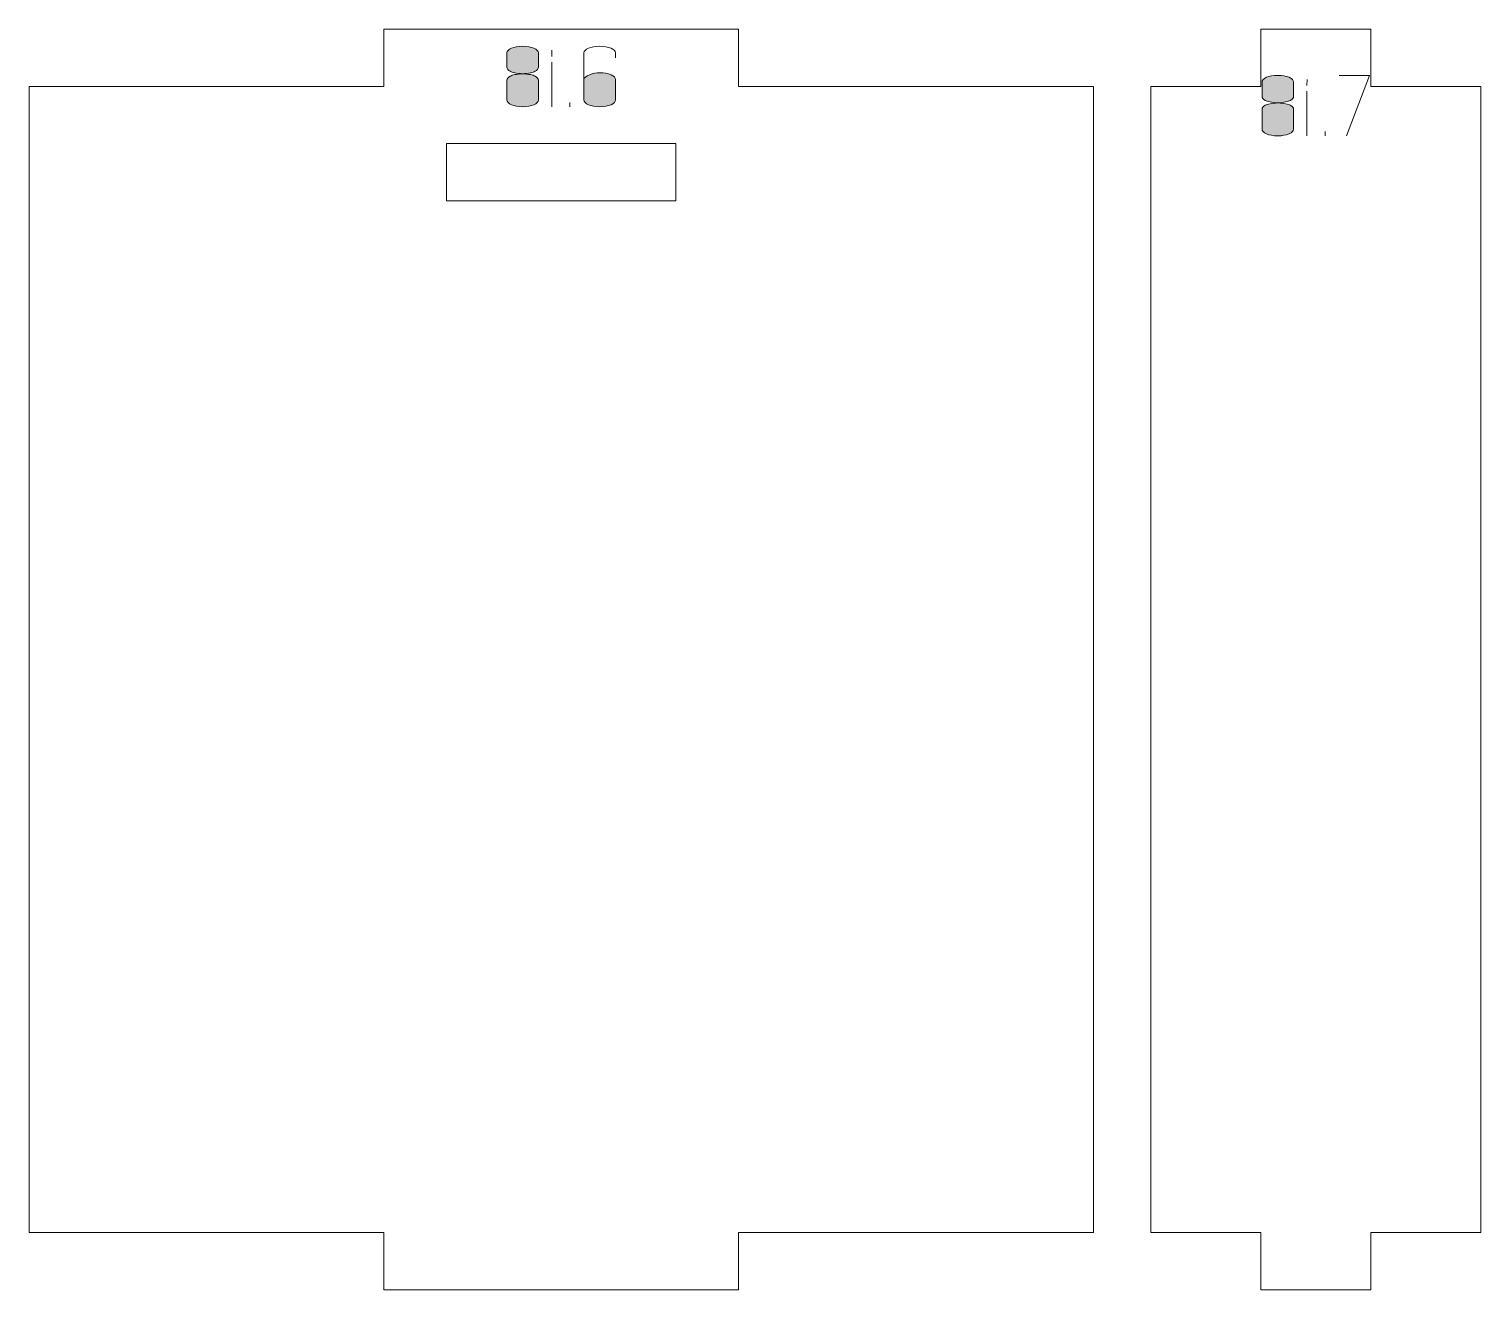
# Model space of a CAD drawing. Header units: centimetres. Extents: x -191 to 212, y -234 to 239.
# Drawn here: x 50.34 to 57.94, y -130.19 to -123.59 of the extents above; entities that cross this region are included whole.
import ezdxf

# ---------------------------------------------------------------- set-up
doc = ezdxf.new("R2010")
doc.units = ezdxf.units.CM
doc.header["$MEASUREMENT"] = 0
doc.layers.add('Capa 1', color=7, linetype='Continuous')

msp = doc.modelspace()

# ---------------------------------------------------------------- hatches: boundary and pattern name
at = {"layer": 'Capa 1', "true_color": 0x3e4095}
h = msp.add_hatch(color=175, dxfattribs=at)
edge = h.paths.add_edge_path()
edge.add_spline(control_points=[(52.8446, -123.78492), (52.8446, -123.79287), (52.85026, -123.80005), (52.86157, -123.80647), (52.87288, -123.81289), (52.89474, -123.81717), (52.92715, -123.81931), (52.95956, -123.81717), (52.98142, -123.81289), (52.99273, -123.80647), (53.00404, -123.80005), (53.0097, -123.79287), (53.0097, -123.78492), (53.0097, -123.78492), (53.0097, -123.71062), (53.0097, -123.71062), (53.0097, -123.70084), (53.00183, -123.69251), (52.98608, -123.68563), (52.97034, -123.67875), (52.95069, -123.67531), (52.92715, -123.67531), (52.90361, -123.67531), (52.88396, -123.67875), (52.86822, -123.68563), (52.85247, -123.69251), (52.8446, -123.70084), (52.8446, -123.71062), (52.8446, -123.71062), (52.8446, -123.78492), (52.8446, -123.78492)], knot_values=[0, 0, 0, 0, 0.1, 0.1, 0.1, 0.2, 0.2, 0.2, 0.3, 0.3, 0.3, 0.4, 0.4, 0.4, 0.5, 0.5, 0.5, 0.6, 0.6, 0.6, 0.7, 0.7, 0.7, 0.8, 0.8, 0.8, 0.9, 0.9, 0.9, 1, 1, 1, 1], degree=3, periodic=1)
h = msp.add_hatch(color=175, dxfattribs=at)
edge = h.paths.add_edge_path()
edge.add_spline(control_points=[(52.92715, -123.99175), (52.90361, -123.99175), (52.88396, -123.98831), (52.86822, -123.98143), (52.85247, -123.97455), (52.8446, -123.96622), (52.8446, -123.95644), (52.8446, -123.95644), (52.8446, -123.85325), (52.8446, -123.85325), (52.8446, -123.84499), (52.85026, -123.83781), (52.86157, -123.8317), (52.87288, -123.82558), (52.89474, -123.82145), (52.92715, -123.81931), (52.89474, -123.81717), (52.87288, -123.81289), (52.86157, -123.80647), (52.85026, -123.80005), (52.8446, -123.79287), (52.8446, -123.78492), (52.8446, -123.78492), (52.8446, -123.71062), (52.8446, -123.71062), (52.8446, -123.70084), (52.85247, -123.69251), (52.86822, -123.68563), (52.88396, -123.67875), (52.90361, -123.67531), (52.92715, -123.67531), (52.95069, -123.67531), (52.97034, -123.67875), (52.98608, -123.68563), (53.00183, -123.69251), (53.0097, -123.70084), (53.0097, -123.71062), (53.0097, -123.71062), (53.0097, -123.78492), (53.0097, -123.78492), (53.0097, -123.79287), (53.00404, -123.80005), (52.99273, -123.80647), (52.98142, -123.81289), (52.95956, -123.81717), (52.92715, -123.81931), (52.95956, -123.82145), (52.98142, -123.82558), (52.99273, -123.8317), (53.00404, -123.83781), (53.0097, -123.84499), (53.0097, -123.85325), (53.0097, -123.85325), (53.0097, -123.95644), (53.0097, -123.95644), (53.0097, -123.96622), (53.00183, -123.97455), (52.98608, -123.98143), (52.97034, -123.98831), (52.95069, -123.99175), (52.92715, -123.99175)], knot_values=[0, 0, 0, 0, 0.05, 0.05, 0.05, 0.1, 0.1, 0.1, 0.15, 0.15, 0.15, 0.2, 0.2, 0.2, 0.25, 0.25, 0.25, 0.3, 0.3, 0.3, 0.35, 0.35, 0.35, 0.4, 0.4, 0.4, 0.45, 0.45, 0.45, 0.5, 0.5, 0.5, 0.55, 0.55, 0.55, 0.6, 0.6, 0.6, 0.65, 0.65, 0.65, 0.7, 0.7, 0.7, 0.75, 0.75, 0.75, 0.8, 0.8, 0.8, 0.85, 0.85, 0.85, 0.9, 0.9, 0.9, 0.95, 0.95, 0.95, 1, 1, 1, 1], degree=3, periodic=1)
h = msp.add_hatch(color=175, dxfattribs=at)
edge = h.paths.add_edge_path()
edge.add_spline(control_points=[(53.33073, -123.99175), (53.30719, -123.99175), (53.28754, -123.98831), (53.2718, -123.98143), (53.25605, -123.97455), (53.24818, -123.96622), (53.24818, -123.95644), (53.24818, -123.95644), (53.24818, -123.84958), (53.24818, -123.84958), (53.24818, -123.84958), (53.24818, -123.71062), (53.24818, -123.71062), (53.24818, -123.70084), (53.25605, -123.69251), (53.2718, -123.68563), (53.28754, -123.67875), (53.30719, -123.67531), (53.33073, -123.67531), (53.35427, -123.67531), (53.37392, -123.67875), (53.38966, -123.68563), (53.40541, -123.69251), (53.41328, -123.70084), (53.41328, -123.71062), (53.41328, -123.71062), (53.41328, -123.7363), (53.41328, -123.7363), (53.41328, -123.7363), (53.41328, -123.71062), (53.41328, -123.71062), (53.41328, -123.70084), (53.40541, -123.69251), (53.38966, -123.68563), (53.37392, -123.67875), (53.35427, -123.67531), (53.33073, -123.67531), (53.30719, -123.67531), (53.28754, -123.67875), (53.2718, -123.68563), (53.25605, -123.69251), (53.24818, -123.70084), (53.24818, -123.71062), (53.24818, -123.71062), (53.24818, -123.84958), (53.24818, -123.84958), (53.24818, -123.84041), (53.25773, -123.83223), (53.27684, -123.82505), (53.29595, -123.81786), (53.31391, -123.81427), (53.33073, -123.81427), (53.35427, -123.81427), (53.37392, -123.81771), (53.38966, -123.82459), (53.40541, -123.83147), (53.41328, -123.8398), (53.41328, -123.84958), (53.41328, -123.84958), (53.41328, -123.95644), (53.41328, -123.95644), (53.41328, -123.96622), (53.40541, -123.97455), (53.38966, -123.98143), (53.37392, -123.98831), (53.35427, -123.99175), (53.33073, -123.99175)], knot_values=[0, 0, 0, 0, 0.0454545, 0.0454545, 0.0454545, 0.0909091, 0.0909091, 0.0909091, 0.1363636, 0.1363636, 0.1363636, 0.1818182, 0.1818182, 0.1818182, 0.2272727, 0.2272727, 0.2272727, 0.2727273, 0.2727273, 0.2727273, 0.3181818, 0.3181818, 0.3181818, 0.3636364, 0.3636364, 0.3636364, 0.4090909, 0.4090909, 0.4090909, 0.4545455, 0.4545455, 0.4545455, 0.5, 0.5, 0.5, 0.5454545, 0.5454545, 0.5454545, 0.5909091, 0.5909091, 0.5909091, 0.6363636, 0.6363636, 0.6363636, 0.6818182, 0.6818182, 0.6818182, 0.7272727, 0.7272727, 0.7272727, 0.7727273, 0.7727273, 0.7727273, 0.8181818, 0.8181818, 0.8181818, 0.8636364, 0.8636364, 0.8636364, 0.9090909, 0.9090909, 0.9090909, 0.9545455, 0.9545455, 0.9545455, 1, 1, 1, 1], degree=3, periodic=1)
h = msp.add_hatch(color=175, dxfattribs=at)
edge = h.paths.add_edge_path()
edge.add_spline(control_points=[(53.07986, -123.72897), (53.07986, -123.72897), (53.08032, -123.69641), (53.08032, -123.69641), (53.08032, -123.69641), (53.07986, -123.72897), (53.07986, -123.72897)], knot_values=[0, 0, 0, 0, 0.5, 0.5, 0.5, 1, 1, 1, 1], degree=3, periodic=1)
h = msp.add_hatch(color=175, dxfattribs=at)
edge = h.paths.add_edge_path()
edge.add_spline(control_points=[(52.8446, -123.95644), (52.8446, -123.96622), (52.85247, -123.97455), (52.86822, -123.98143), (52.88396, -123.98831), (52.90361, -123.99175), (52.92715, -123.99175), (52.95069, -123.99175), (52.97034, -123.98831), (52.98608, -123.98143), (53.00183, -123.97455), (53.0097, -123.96622), (53.0097, -123.95644), (53.0097, -123.95644), (53.0097, -123.85325), (53.0097, -123.85325), (53.0097, -123.84499), (53.00404, -123.83781), (52.99273, -123.8317), (52.98142, -123.82558), (52.95956, -123.82145), (52.92715, -123.81931), (52.89474, -123.82145), (52.87288, -123.82558), (52.86157, -123.8317), (52.85026, -123.83781), (52.8446, -123.84499), (52.8446, -123.85325), (52.8446, -123.85325), (52.8446, -123.95644), (52.8446, -123.95644)], knot_values=[0, 0, 0, 0, 0.1, 0.1, 0.1, 0.2, 0.2, 0.2, 0.3, 0.3, 0.3, 0.4, 0.4, 0.4, 0.5, 0.5, 0.5, 0.6, 0.6, 0.6, 0.7, 0.7, 0.7, 0.8, 0.8, 0.8, 0.9, 0.9, 0.9, 1, 1, 1, 1], degree=3, periodic=1)
h = msp.add_hatch(color=175, dxfattribs=at)
edge = h.paths.add_edge_path()
edge.add_spline(control_points=[(53.07986, -123.99175), (53.07986, -123.99175), (53.07986, -123.75786), (53.07986, -123.75786), (53.07986, -123.75786), (53.07986, -123.99175), (53.07986, -123.99175)], knot_values=[0, 0, 0, 0, 0.5, 0.5, 0.5, 1, 1, 1, 1], degree=3, periodic=1)
h = msp.add_hatch(color=175, dxfattribs=at)
edge = h.paths.add_edge_path()
edge.add_spline(control_points=[(53.24818, -123.95644), (53.24818, -123.96622), (53.25605, -123.97455), (53.2718, -123.98143), (53.28754, -123.98831), (53.30719, -123.99175), (53.33073, -123.99175), (53.35427, -123.99175), (53.37392, -123.98831), (53.38966, -123.98143), (53.40541, -123.97455), (53.41328, -123.96622), (53.41328, -123.95644), (53.41328, -123.95644), (53.41328, -123.84958), (53.41328, -123.84958), (53.41328, -123.8398), (53.40541, -123.83147), (53.38966, -123.82459), (53.37392, -123.81771), (53.35427, -123.81427), (53.33073, -123.81427), (53.31391, -123.81427), (53.29595, -123.81786), (53.27684, -123.82505), (53.25773, -123.83223), (53.24818, -123.84041), (53.24818, -123.84958), (53.24818, -123.84958), (53.24818, -123.95644), (53.24818, -123.95644)], knot_values=[0, 0, 0, 0, 0.1, 0.1, 0.1, 0.2, 0.2, 0.2, 0.3, 0.3, 0.3, 0.4, 0.4, 0.4, 0.5, 0.5, 0.5, 0.6, 0.6, 0.6, 0.7, 0.7, 0.7, 0.8, 0.8, 0.8, 0.9, 0.9, 0.9, 1, 1, 1, 1], degree=3, periodic=1)
h = msp.add_hatch(color=175, dxfattribs=at)
edge = h.paths.add_edge_path()
edge.add_spline(control_points=[(56.79827, -123.93732), (56.79827, -123.94527), (56.80393, -123.95245), (56.81524, -123.95887), (56.82655, -123.96529), (56.84841, -123.96957), (56.88082, -123.97171), (56.91323, -123.96957), (56.93509, -123.96529), (56.9464, -123.95887), (56.95771, -123.95245), (56.96337, -123.94527), (56.96337, -123.93732), (56.96337, -123.93732), (56.96337, -123.86302), (56.96337, -123.86302), (56.96337, -123.85324), (56.9555, -123.84491), (56.93975, -123.83803), (56.92401, -123.83115), (56.90436, -123.82771), (56.88082, -123.82771), (56.85728, -123.82771), (56.83763, -123.83115), (56.82189, -123.83803), (56.80614, -123.84491), (56.79827, -123.85324), (56.79827, -123.86302), (56.79827, -123.86302), (56.79827, -123.93732), (56.79827, -123.93732)], knot_values=[0, 0, 0, 0, 0.1, 0.1, 0.1, 0.2, 0.2, 0.2, 0.3, 0.3, 0.3, 0.4, 0.4, 0.4, 0.5, 0.5, 0.5, 0.6, 0.6, 0.6, 0.7, 0.7, 0.7, 0.8, 0.8, 0.8, 0.9, 0.9, 0.9, 1, 1, 1, 1], degree=3, periodic=1)
h = msp.add_hatch(color=175, dxfattribs=at)
edge = h.paths.add_edge_path()
edge.add_spline(control_points=[(56.88082, -124.14415), (56.85728, -124.14415), (56.83763, -124.14071), (56.82189, -124.13383), (56.80614, -124.12695), (56.79827, -124.11862), (56.79827, -124.10884), (56.79827, -124.10884), (56.79827, -124.00565), (56.79827, -124.00565), (56.79827, -123.99739), (56.80393, -123.99021), (56.81524, -123.9841), (56.82655, -123.97798), (56.84841, -123.97385), (56.88082, -123.97171), (56.84841, -123.96957), (56.82655, -123.96529), (56.81524, -123.95887), (56.80393, -123.95245), (56.79827, -123.94527), (56.79827, -123.93732), (56.79827, -123.93732), (56.79827, -123.86302), (56.79827, -123.86302), (56.79827, -123.85324), (56.80614, -123.84491), (56.82189, -123.83803), (56.83763, -123.83115), (56.85728, -123.82771), (56.88082, -123.82771), (56.90436, -123.82771), (56.92401, -123.83115), (56.93975, -123.83803), (56.9555, -123.84491), (56.96337, -123.85324), (56.96337, -123.86302), (56.96337, -123.86302), (56.96337, -123.93732), (56.96337, -123.93732), (56.96337, -123.94527), (56.95771, -123.95245), (56.9464, -123.95887), (56.93509, -123.96529), (56.91323, -123.96957), (56.88082, -123.97171), (56.91323, -123.97385), (56.93509, -123.97798), (56.9464, -123.9841), (56.95771, -123.99021), (56.96337, -123.99739), (56.96337, -124.00565), (56.96337, -124.00565), (56.96337, -124.10884), (56.96337, -124.10884), (56.96337, -124.11862), (56.9555, -124.12695), (56.93975, -124.13383), (56.92401, -124.14071), (56.90436, -124.14415), (56.88082, -124.14415)], knot_values=[0, 0, 0, 0, 0.05, 0.05, 0.05, 0.1, 0.1, 0.1, 0.15, 0.15, 0.15, 0.2, 0.2, 0.2, 0.25, 0.25, 0.25, 0.3, 0.3, 0.3, 0.35, 0.35, 0.35, 0.4, 0.4, 0.4, 0.45, 0.45, 0.45, 0.5, 0.5, 0.5, 0.55, 0.55, 0.55, 0.6, 0.6, 0.6, 0.65, 0.65, 0.65, 0.7, 0.7, 0.7, 0.75, 0.75, 0.75, 0.8, 0.8, 0.8, 0.85, 0.85, 0.85, 0.9, 0.9, 0.9, 0.95, 0.95, 0.95, 1, 1, 1, 1], degree=3, periodic=1)
h = msp.add_hatch(color=175, dxfattribs=at)
edge = h.paths.add_edge_path()
edge.add_spline(control_points=[(57.24037, -124.14415), (57.24037, -124.14415), (57.36145, -123.82771), (57.36145, -123.82771), (57.36145, -123.82771), (57.20185, -123.82771), (57.20185, -123.82771), (57.20185, -123.82771), (57.36145, -123.82771), (57.36145, -123.82771), (57.36145, -123.82771), (57.24037, -124.14415), (57.24037, -124.14415)], knot_values=[0, 0, 0, 0, 0.25, 0.25, 0.25, 0.5, 0.5, 0.5, 0.75, 0.75, 0.75, 1, 1, 1, 1], degree=3, periodic=1)
h = msp.add_hatch(color=175, dxfattribs=at)
edge = h.paths.add_edge_path()
edge.add_spline(control_points=[(57.03353, -123.88137), (57.03353, -123.88137), (57.03399, -123.84881), (57.03399, -123.84881), (57.03399, -123.84881), (57.03353, -123.88137), (57.03353, -123.88137)], knot_values=[0, 0, 0, 0, 0.5, 0.5, 0.5, 1, 1, 1, 1], degree=3, periodic=1)
h = msp.add_hatch(color=175, dxfattribs=at)
edge = h.paths.add_edge_path()
edge.add_spline(control_points=[(53.1748, -123.99175), (53.1748, -123.99175), (53.1748, -123.96928), (53.1748, -123.96928), (53.1748, -123.96928), (53.1748, -123.99175), (53.1748, -123.99175)], knot_values=[0, 0, 0, 0, 0.5, 0.5, 0.5, 1, 1, 1, 1], degree=3, periodic=1)
h = msp.add_hatch(color=175, dxfattribs=at)
edge = h.paths.add_edge_path()
edge.add_spline(control_points=[(56.79827, -124.10884), (56.79827, -124.11862), (56.80614, -124.12695), (56.82189, -124.13383), (56.83763, -124.14071), (56.85728, -124.14415), (56.88082, -124.14415), (56.90436, -124.14415), (56.92401, -124.14071), (56.93975, -124.13383), (56.9555, -124.12695), (56.96337, -124.11862), (56.96337, -124.10884), (56.96337, -124.10884), (56.96337, -124.00565), (56.96337, -124.00565), (56.96337, -123.99739), (56.95771, -123.99021), (56.9464, -123.9841), (56.93509, -123.97798), (56.91323, -123.97385), (56.88082, -123.97171), (56.84841, -123.97385), (56.82655, -123.97798), (56.81524, -123.9841), (56.80393, -123.99021), (56.79827, -123.99739), (56.79827, -124.00565), (56.79827, -124.00565), (56.79827, -124.10884), (56.79827, -124.10884)], knot_values=[0, 0, 0, 0, 0.1, 0.1, 0.1, 0.2, 0.2, 0.2, 0.3, 0.3, 0.3, 0.4, 0.4, 0.4, 0.5, 0.5, 0.5, 0.6, 0.6, 0.6, 0.7, 0.7, 0.7, 0.8, 0.8, 0.8, 0.9, 0.9, 0.9, 1, 1, 1, 1], degree=3, periodic=1)
h = msp.add_hatch(color=175, dxfattribs=at)
edge = h.paths.add_edge_path()
edge.add_spline(control_points=[(57.03353, -124.14415), (57.03353, -124.14415), (57.03353, -123.91026), (57.03353, -123.91026), (57.03353, -123.91026), (57.03353, -124.14415), (57.03353, -124.14415)], knot_values=[0, 0, 0, 0, 0.5, 0.5, 0.5, 1, 1, 1, 1], degree=3, periodic=1)
h = msp.add_hatch(color=175, dxfattribs=at)
edge = h.paths.add_edge_path()
edge.add_spline(control_points=[(57.12847, -124.14415), (57.12847, -124.14415), (57.12847, -124.12168), (57.12847, -124.12168), (57.12847, -124.12168), (57.12847, -124.14415), (57.12847, -124.14415)], knot_values=[0, 0, 0, 0, 0.5, 0.5, 0.5, 1, 1, 1, 1], degree=3, periodic=1)

# ---------------------------------------------------------------- linework, layer by layer
at = {"layer": 'Capa 1', "color": 240, "lineweight": 9}
for points, knots in [([(50.34267, -123.88535), (50.34267, -123.88535), (50.34267, -129.88535), (50.34267, -129.88535), (50.34267, -129.88535), (52.20019, -129.88535), (52.20019, -129.88535), (52.20019, -129.88535), (52.20019, -130.18535), (52.20019, -130.18535), (52.20019, -130.18535), (54.0577, -130.18535), (54.0577, -130.18535), (54.0577, -130.18535), (54.0577, -129.88535), (54.0577, -129.88535), (54.0577, -129.88535), (55.91522, -129.88535), (55.91522, -129.88535), (55.91522, -129.88535), (55.91522, -123.88535), (55.91522, -123.88535), (55.91522, -123.88535), (54.0577, -123.88535), (54.0577, -123.88535), (54.0577, -123.88535), (54.0577, -123.58535), (54.0577, -123.58535), (54.0577, -123.58535), (52.20019, -123.58535), (52.20019, -123.58535), (52.20019, -123.58535), (52.20019, -123.88535), (52.20019, -123.88535), (52.20019, -123.88535), (50.34267, -123.88535), (50.34267, -123.88535)], [0, 0, 0, 0, 0.0833333, 0.0833333, 0.0833333, 0.1666667, 0.1666667, 0.1666667, 0.25, 0.25, 0.25, 0.3333333, 0.3333333, 0.3333333, 0.4166667, 0.4166667, 0.4166667, 0.5, 0.5, 0.5, 0.5833333, 0.5833333, 0.5833333, 0.6666667, 0.6666667, 0.6666667, 0.75, 0.75, 0.75, 0.8333333, 0.8333333, 0.8333333, 0.9166667, 0.9166667, 0.9166667, 1, 1, 1, 1]), ([(56.21522, -123.88535), (56.21522, -123.88535), (56.21522, -129.88535), (56.21522, -129.88535), (56.21522, -129.88535), (56.79165, -129.88535), (56.79165, -129.88535), (56.79165, -129.88535), (56.79165, -130.18535), (56.79165, -130.18535), (56.79165, -130.18535), (57.36807, -130.18535), (57.36807, -130.18535), (57.36807, -130.18535), (57.36807, -129.88535), (57.36807, -129.88535), (57.36807, -129.88535), (57.9445, -129.88535), (57.9445, -129.88535), (57.9445, -129.88535), (57.9445, -123.88535), (57.9445, -123.88535), (57.9445, -123.88535), (57.36807, -123.88535), (57.36807, -123.88535), (57.36807, -123.88535), (57.36807, -123.58535), (57.36807, -123.58535), (57.36807, -123.58535), (56.79165, -123.58535), (56.79165, -123.58535), (56.79165, -123.58535), (56.79165, -123.88535), (56.79165, -123.88535), (56.79165, -123.88535), (56.21522, -123.88535), (56.21522, -123.88535)], [0, 0, 0, 0, 0.0833333, 0.0833333, 0.0833333, 0.1666667, 0.1666667, 0.1666667, 0.25, 0.25, 0.25, 0.3333333, 0.3333333, 0.3333333, 0.4166667, 0.4166667, 0.4166667, 0.5, 0.5, 0.5, 0.5833333, 0.5833333, 0.5833333, 0.6666667, 0.6666667, 0.6666667, 0.75, 0.75, 0.75, 0.8333333, 0.8333333, 0.8333333, 0.9166667, 0.9166667, 0.9166667, 1, 1, 1, 1]), ([(52.52894, -124.4853), (52.52894, -124.4853), (53.72894, -124.4853), (53.72894, -124.4853), (53.72894, -124.4853), (53.72894, -124.1853), (53.72894, -124.1853), (53.72894, -124.1853), (52.52894, -124.1853), (52.52894, -124.1853), (52.52894, -124.1853), (52.52894, -124.4853), (52.52894, -124.4853)], [0, 0, 0, 0, 0.25, 0.25, 0.25, 0.5, 0.5, 0.5, 0.75, 0.75, 0.75, 1, 1, 1, 1])]:
    msp.add_open_spline(points, degree=3, knots=knots, dxfattribs=at)
at = {"layer": 'Capa 1', "color": 114, "lineweight": 9}
for points, knots in [([(52.8446, -123.78492), (52.8446, -123.79287), (52.85026, -123.80005), (52.86157, -123.80647), (52.87288, -123.81289), (52.89474, -123.81717), (52.92715, -123.81931), (52.95956, -123.81717), (52.98142, -123.81289), (52.99273, -123.80647), (53.00404, -123.80005), (53.0097, -123.79287), (53.0097, -123.78492), (53.0097, -123.78492), (53.0097, -123.71062), (53.0097, -123.71062), (53.0097, -123.70084), (53.00183, -123.69251), (52.98608, -123.68563), (52.97034, -123.67875), (52.95069, -123.67531), (52.92715, -123.67531), (52.90361, -123.67531), (52.88396, -123.67875), (52.86822, -123.68563), (52.85247, -123.69251), (52.8446, -123.70084), (52.8446, -123.71062), (52.8446, -123.71062), (52.8446, -123.78492), (52.8446, -123.78492)], [0, 0, 0, 0, 0.1, 0.1, 0.1, 0.2, 0.2, 0.2, 0.3, 0.3, 0.3, 0.4, 0.4, 0.4, 0.5, 0.5, 0.5, 0.6, 0.6, 0.6, 0.7, 0.7, 0.7, 0.8, 0.8, 0.8, 0.9, 0.9, 0.9, 1, 1, 1, 1]), ([(52.92715, -123.99175), (52.90361, -123.99175), (52.88396, -123.98831), (52.86822, -123.98143), (52.85247, -123.97455), (52.8446, -123.96622), (52.8446, -123.95644), (52.8446, -123.95644), (52.8446, -123.85325), (52.8446, -123.85325), (52.8446, -123.84499), (52.85026, -123.83781), (52.86157, -123.8317), (52.87288, -123.82558), (52.89474, -123.82145), (52.92715, -123.81931), (52.89474, -123.81717), (52.87288, -123.81289), (52.86157, -123.80647), (52.85026, -123.80005), (52.8446, -123.79287), (52.8446, -123.78492), (52.8446, -123.78492), (52.8446, -123.71062), (52.8446, -123.71062), (52.8446, -123.70084), (52.85247, -123.69251), (52.86822, -123.68563), (52.88396, -123.67875), (52.90361, -123.67531), (52.92715, -123.67531), (52.95069, -123.67531), (52.97034, -123.67875), (52.98608, -123.68563), (53.00183, -123.69251), (53.0097, -123.70084), (53.0097, -123.71062), (53.0097, -123.71062), (53.0097, -123.78492), (53.0097, -123.78492), (53.0097, -123.79287), (53.00404, -123.80005), (52.99273, -123.80647), (52.98142, -123.81289), (52.95956, -123.81717), (52.92715, -123.81931), (52.95956, -123.82145), (52.98142, -123.82558), (52.99273, -123.8317), (53.00404, -123.83781), (53.0097, -123.84499), (53.0097, -123.85325), (53.0097, -123.85325), (53.0097, -123.95644), (53.0097, -123.95644), (53.0097, -123.96622), (53.00183, -123.97455), (52.98608, -123.98143), (52.97034, -123.98831), (52.95069, -123.99175), (52.92715, -123.99175)], [0, 0, 0, 0, 0.05, 0.05, 0.05, 0.1, 0.1, 0.1, 0.15, 0.15, 0.15, 0.2, 0.2, 0.2, 0.25, 0.25, 0.25, 0.3, 0.3, 0.3, 0.35, 0.35, 0.35, 0.4, 0.4, 0.4, 0.45, 0.45, 0.45, 0.5, 0.5, 0.5, 0.55, 0.55, 0.55, 0.6, 0.6, 0.6, 0.65, 0.65, 0.65, 0.7, 0.7, 0.7, 0.75, 0.75, 0.75, 0.8, 0.8, 0.8, 0.85, 0.85, 0.85, 0.9, 0.9, 0.9, 0.95, 0.95, 0.95, 1, 1, 1, 1]), ([(53.33073, -123.99175), (53.30719, -123.99175), (53.28754, -123.98831), (53.2718, -123.98143), (53.25605, -123.97455), (53.24818, -123.96622), (53.24818, -123.95644), (53.24818, -123.95644), (53.24818, -123.84958), (53.24818, -123.84958), (53.24818, -123.84958), (53.24818, -123.71062), (53.24818, -123.71062), (53.24818, -123.70084), (53.25605, -123.69251), (53.2718, -123.68563), (53.28754, -123.67875), (53.30719, -123.67531), (53.33073, -123.67531), (53.35427, -123.67531), (53.37392, -123.67875), (53.38966, -123.68563), (53.40541, -123.69251), (53.41328, -123.70084), (53.41328, -123.71062), (53.41328, -123.71062), (53.41328, -123.7363), (53.41328, -123.7363), (53.41328, -123.7363), (53.41328, -123.71062), (53.41328, -123.71062), (53.41328, -123.70084), (53.40541, -123.69251), (53.38966, -123.68563), (53.37392, -123.67875), (53.35427, -123.67531), (53.33073, -123.67531), (53.30719, -123.67531), (53.28754, -123.67875), (53.2718, -123.68563), (53.25605, -123.69251), (53.24818, -123.70084), (53.24818, -123.71062), (53.24818, -123.71062), (53.24818, -123.84958), (53.24818, -123.84958), (53.24818, -123.84041), (53.25773, -123.83223), (53.27684, -123.82505), (53.29595, -123.81786), (53.31391, -123.81427), (53.33073, -123.81427), (53.35427, -123.81427), (53.37392, -123.81771), (53.38966, -123.82459), (53.40541, -123.83147), (53.41328, -123.8398), (53.41328, -123.84958), (53.41328, -123.84958), (53.41328, -123.95644), (53.41328, -123.95644), (53.41328, -123.96622), (53.40541, -123.97455), (53.38966, -123.98143), (53.37392, -123.98831), (53.35427, -123.99175), (53.33073, -123.99175)], [0, 0, 0, 0, 0.0454545, 0.0454545, 0.0454545, 0.0909091, 0.0909091, 0.0909091, 0.1363636, 0.1363636, 0.1363636, 0.1818182, 0.1818182, 0.1818182, 0.2272727, 0.2272727, 0.2272727, 0.2727273, 0.2727273, 0.2727273, 0.3181818, 0.3181818, 0.3181818, 0.3636364, 0.3636364, 0.3636364, 0.4090909, 0.4090909, 0.4090909, 0.4545455, 0.4545455, 0.4545455, 0.5, 0.5, 0.5, 0.5454545, 0.5454545, 0.5454545, 0.5909091, 0.5909091, 0.5909091, 0.6363636, 0.6363636, 0.6363636, 0.6818182, 0.6818182, 0.6818182, 0.7272727, 0.7272727, 0.7272727, 0.7727273, 0.7727273, 0.7727273, 0.8181818, 0.8181818, 0.8181818, 0.8636364, 0.8636364, 0.8636364, 0.9090909, 0.9090909, 0.9090909, 0.9545455, 0.9545455, 0.9545455, 1, 1, 1, 1]), ([(53.07986, -123.72897), (53.07986, -123.72897), (53.08032, -123.69641), (53.08032, -123.69641), (53.08032, -123.69641), (53.07986, -123.72897), (53.07986, -123.72897)], [0, 0, 0, 0, 0.5, 0.5, 0.5, 1, 1, 1, 1]), ([(52.8446, -123.95644), (52.8446, -123.96622), (52.85247, -123.97455), (52.86822, -123.98143), (52.88396, -123.98831), (52.90361, -123.99175), (52.92715, -123.99175), (52.95069, -123.99175), (52.97034, -123.98831), (52.98608, -123.98143), (53.00183, -123.97455), (53.0097, -123.96622), (53.0097, -123.95644), (53.0097, -123.95644), (53.0097, -123.85325), (53.0097, -123.85325), (53.0097, -123.84499), (53.00404, -123.83781), (52.99273, -123.8317), (52.98142, -123.82558), (52.95956, -123.82145), (52.92715, -123.81931), (52.89474, -123.82145), (52.87288, -123.82558), (52.86157, -123.8317), (52.85026, -123.83781), (52.8446, -123.84499), (52.8446, -123.85325), (52.8446, -123.85325), (52.8446, -123.95644), (52.8446, -123.95644)], [0, 0, 0, 0, 0.1, 0.1, 0.1, 0.2, 0.2, 0.2, 0.3, 0.3, 0.3, 0.4, 0.4, 0.4, 0.5, 0.5, 0.5, 0.6, 0.6, 0.6, 0.7, 0.7, 0.7, 0.8, 0.8, 0.8, 0.9, 0.9, 0.9, 1, 1, 1, 1]), ([(53.07986, -123.99175), (53.07986, -123.99175), (53.07986, -123.75786), (53.07986, -123.75786), (53.07986, -123.75786), (53.07986, -123.99175), (53.07986, -123.99175)], [0, 0, 0, 0, 0.5, 0.5, 0.5, 1, 1, 1, 1]), ([(53.24818, -123.95644), (53.24818, -123.96622), (53.25605, -123.97455), (53.2718, -123.98143), (53.28754, -123.98831), (53.30719, -123.99175), (53.33073, -123.99175), (53.35427, -123.99175), (53.37392, -123.98831), (53.38966, -123.98143), (53.40541, -123.97455), (53.41328, -123.96622), (53.41328, -123.95644), (53.41328, -123.95644), (53.41328, -123.84958), (53.41328, -123.84958), (53.41328, -123.8398), (53.40541, -123.83147), (53.38966, -123.82459), (53.37392, -123.81771), (53.35427, -123.81427), (53.33073, -123.81427), (53.31391, -123.81427), (53.29595, -123.81786), (53.27684, -123.82505), (53.25773, -123.83223), (53.24818, -123.84041), (53.24818, -123.84958), (53.24818, -123.84958), (53.24818, -123.95644), (53.24818, -123.95644)], [0, 0, 0, 0, 0.1, 0.1, 0.1, 0.2, 0.2, 0.2, 0.3, 0.3, 0.3, 0.4, 0.4, 0.4, 0.5, 0.5, 0.5, 0.6, 0.6, 0.6, 0.7, 0.7, 0.7, 0.8, 0.8, 0.8, 0.9, 0.9, 0.9, 1, 1, 1, 1]), ([(56.79827, -123.93732), (56.79827, -123.94527), (56.80393, -123.95245), (56.81524, -123.95887), (56.82655, -123.96529), (56.84841, -123.96957), (56.88082, -123.97171), (56.91323, -123.96957), (56.93509, -123.96529), (56.9464, -123.95887), (56.95771, -123.95245), (56.96337, -123.94527), (56.96337, -123.93732), (56.96337, -123.93732), (56.96337, -123.86302), (56.96337, -123.86302), (56.96337, -123.85324), (56.9555, -123.84491), (56.93975, -123.83803), (56.92401, -123.83115), (56.90436, -123.82771), (56.88082, -123.82771), (56.85728, -123.82771), (56.83763, -123.83115), (56.82189, -123.83803), (56.80614, -123.84491), (56.79827, -123.85324), (56.79827, -123.86302), (56.79827, -123.86302), (56.79827, -123.93732), (56.79827, -123.93732)], [0, 0, 0, 0, 0.1, 0.1, 0.1, 0.2, 0.2, 0.2, 0.3, 0.3, 0.3, 0.4, 0.4, 0.4, 0.5, 0.5, 0.5, 0.6, 0.6, 0.6, 0.7, 0.7, 0.7, 0.8, 0.8, 0.8, 0.9, 0.9, 0.9, 1, 1, 1, 1]), ([(56.88082, -124.14415), (56.85728, -124.14415), (56.83763, -124.14071), (56.82189, -124.13383), (56.80614, -124.12695), (56.79827, -124.11862), (56.79827, -124.10884), (56.79827, -124.10884), (56.79827, -124.00565), (56.79827, -124.00565), (56.79827, -123.99739), (56.80393, -123.99021), (56.81524, -123.9841), (56.82655, -123.97798), (56.84841, -123.97385), (56.88082, -123.97171), (56.84841, -123.96957), (56.82655, -123.96529), (56.81524, -123.95887), (56.80393, -123.95245), (56.79827, -123.94527), (56.79827, -123.93732), (56.79827, -123.93732), (56.79827, -123.86302), (56.79827, -123.86302), (56.79827, -123.85324), (56.80614, -123.84491), (56.82189, -123.83803), (56.83763, -123.83115), (56.85728, -123.82771), (56.88082, -123.82771), (56.90436, -123.82771), (56.92401, -123.83115), (56.93975, -123.83803), (56.9555, -123.84491), (56.96337, -123.85324), (56.96337, -123.86302), (56.96337, -123.86302), (56.96337, -123.93732), (56.96337, -123.93732), (56.96337, -123.94527), (56.95771, -123.95245), (56.9464, -123.95887), (56.93509, -123.96529), (56.91323, -123.96957), (56.88082, -123.97171), (56.91323, -123.97385), (56.93509, -123.97798), (56.9464, -123.9841), (56.95771, -123.99021), (56.96337, -123.99739), (56.96337, -124.00565), (56.96337, -124.00565), (56.96337, -124.10884), (56.96337, -124.10884), (56.96337, -124.11862), (56.9555, -124.12695), (56.93975, -124.13383), (56.92401, -124.14071), (56.90436, -124.14415), (56.88082, -124.14415)], [0, 0, 0, 0, 0.05, 0.05, 0.05, 0.1, 0.1, 0.1, 0.15, 0.15, 0.15, 0.2, 0.2, 0.2, 0.25, 0.25, 0.25, 0.3, 0.3, 0.3, 0.35, 0.35, 0.35, 0.4, 0.4, 0.4, 0.45, 0.45, 0.45, 0.5, 0.5, 0.5, 0.55, 0.55, 0.55, 0.6, 0.6, 0.6, 0.65, 0.65, 0.65, 0.7, 0.7, 0.7, 0.75, 0.75, 0.75, 0.8, 0.8, 0.8, 0.85, 0.85, 0.85, 0.9, 0.9, 0.9, 0.95, 0.95, 0.95, 1, 1, 1, 1]), ([(57.24037, -124.14415), (57.24037, -124.14415), (57.36145, -123.82771), (57.36145, -123.82771), (57.36145, -123.82771), (57.20185, -123.82771), (57.20185, -123.82771), (57.20185, -123.82771), (57.36145, -123.82771), (57.36145, -123.82771), (57.36145, -123.82771), (57.24037, -124.14415), (57.24037, -124.14415)], [0, 0, 0, 0, 0.25, 0.25, 0.25, 0.5, 0.5, 0.5, 0.75, 0.75, 0.75, 1, 1, 1, 1]), ([(57.03353, -123.88137), (57.03353, -123.88137), (57.03399, -123.84881), (57.03399, -123.84881), (57.03399, -123.84881), (57.03353, -123.88137), (57.03353, -123.88137)], [0, 0, 0, 0, 0.5, 0.5, 0.5, 1, 1, 1, 1]), ([(53.1748, -123.99175), (53.1748, -123.99175), (53.1748, -123.96928), (53.1748, -123.96928), (53.1748, -123.96928), (53.1748, -123.99175), (53.1748, -123.99175)], [0, 0, 0, 0, 0.5, 0.5, 0.5, 1, 1, 1, 1]), ([(56.79827, -124.10884), (56.79827, -124.11862), (56.80614, -124.12695), (56.82189, -124.13383), (56.83763, -124.14071), (56.85728, -124.14415), (56.88082, -124.14415), (56.90436, -124.14415), (56.92401, -124.14071), (56.93975, -124.13383), (56.9555, -124.12695), (56.96337, -124.11862), (56.96337, -124.10884), (56.96337, -124.10884), (56.96337, -124.00565), (56.96337, -124.00565), (56.96337, -123.99739), (56.95771, -123.99021), (56.9464, -123.9841), (56.93509, -123.97798), (56.91323, -123.97385), (56.88082, -123.97171), (56.84841, -123.97385), (56.82655, -123.97798), (56.81524, -123.9841), (56.80393, -123.99021), (56.79827, -123.99739), (56.79827, -124.00565), (56.79827, -124.00565), (56.79827, -124.10884), (56.79827, -124.10884)], [0, 0, 0, 0, 0.1, 0.1, 0.1, 0.2, 0.2, 0.2, 0.3, 0.3, 0.3, 0.4, 0.4, 0.4, 0.5, 0.5, 0.5, 0.6, 0.6, 0.6, 0.7, 0.7, 0.7, 0.8, 0.8, 0.8, 0.9, 0.9, 0.9, 1, 1, 1, 1]), ([(57.03353, -124.14415), (57.03353, -124.14415), (57.03353, -123.91026), (57.03353, -123.91026), (57.03353, -123.91026), (57.03353, -124.14415), (57.03353, -124.14415)], [0, 0, 0, 0, 0.5, 0.5, 0.5, 1, 1, 1, 1]), ([(57.12847, -124.14415), (57.12847, -124.14415), (57.12847, -124.12168), (57.12847, -124.12168), (57.12847, -124.12168), (57.12847, -124.14415), (57.12847, -124.14415)], [0, 0, 0, 0, 0.5, 0.5, 0.5, 1, 1, 1, 1])]:
    msp.add_open_spline(points, degree=3, knots=knots, dxfattribs=at)

doc.saveas('drawing.dxf')
